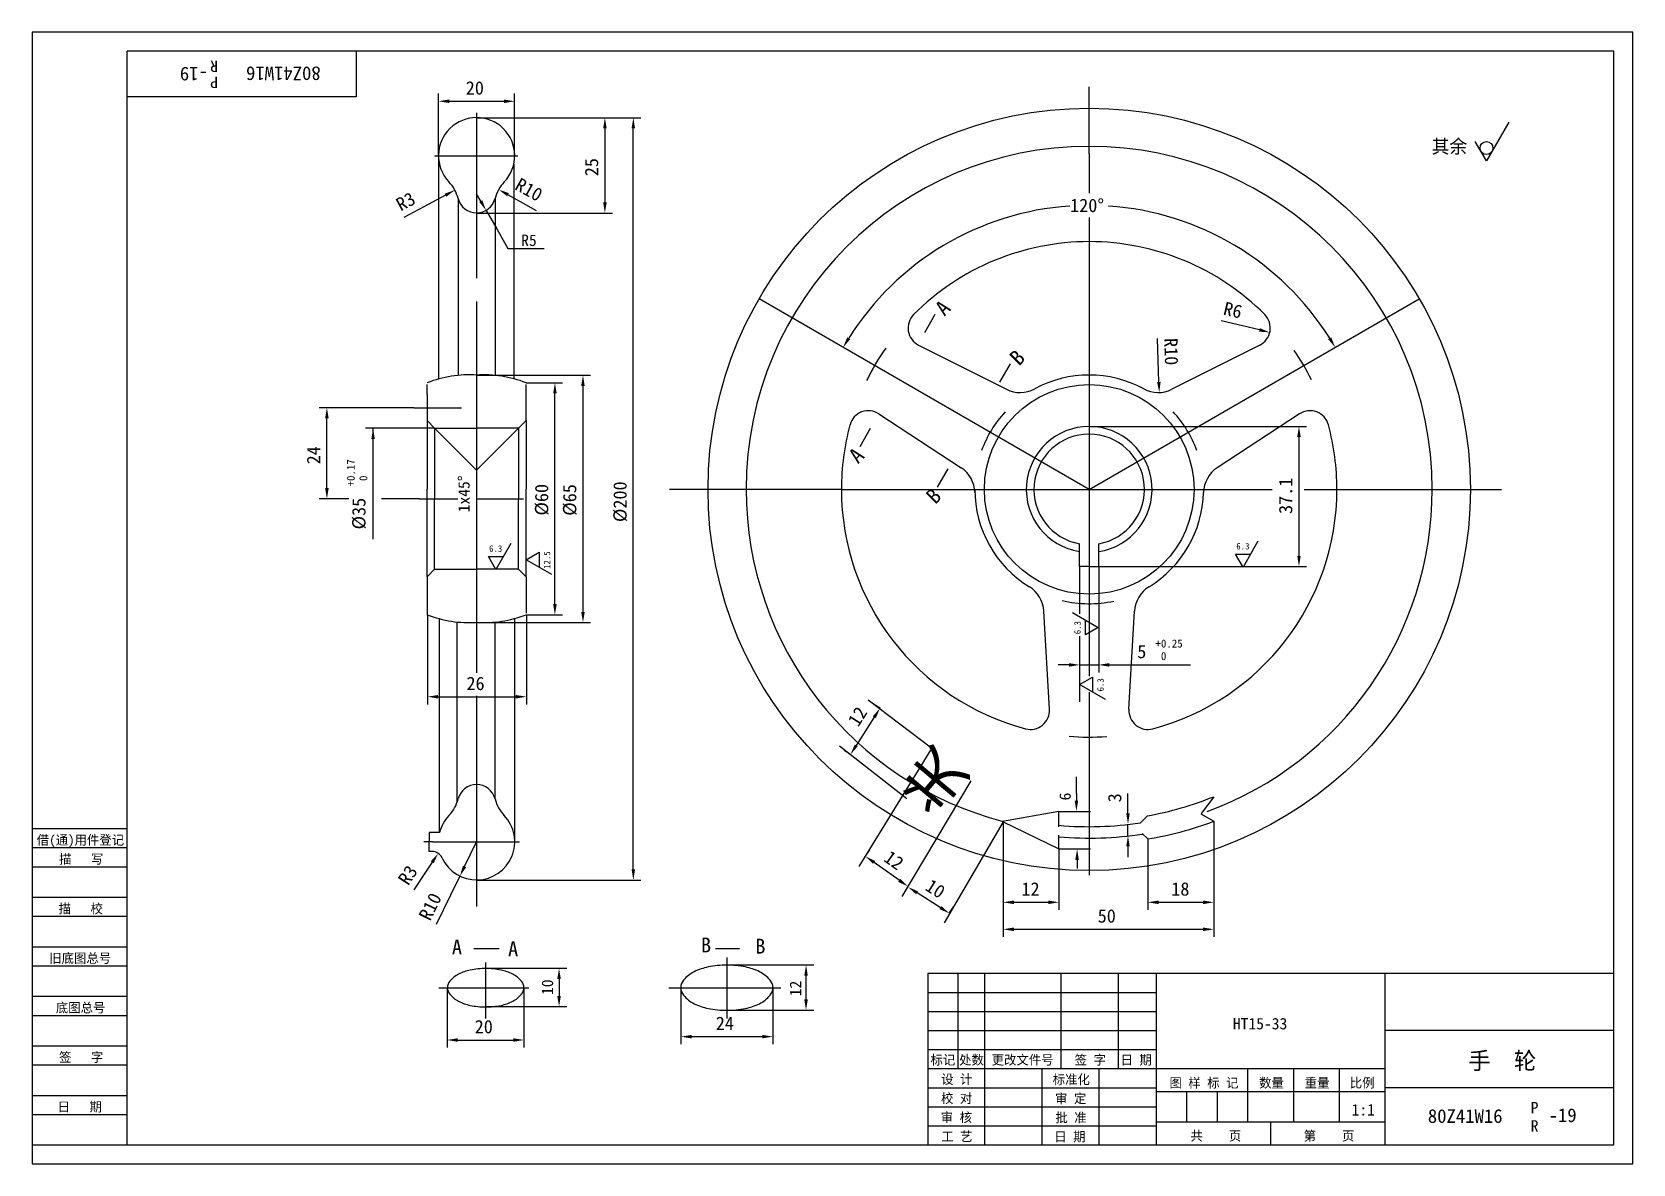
# Model space of a CAD drawing. Header units: metres. Extents: x 0 to 420, y 0 to 297.
import ezdxf

# ---------------------------------------------------------------- set-up
doc = ezdxf.new("R2010")
doc.units = ezdxf.units.M
for name, color, linetype in [('C', 6, 'Continuous'), ('D', 1, 'Continuous'), ('FL', 5, 'Continuous'), ('T', 7, 'Continuous'), ('TL', 4, 'Continuous')]:
    doc.layers.add(name, color=color, linetype=linetype)

# ---------------------------------------------------------------- blocks, each defined once
blk = doc.blocks.new('TUKUN3')
at = {"layer": 'FL'}
for p, q in [((420, 297), (0, 297)), ((0, 297), (0, 0)), ((420, 0), (420, 297)), ((0, 78), (25, 78)), ((0, 70), (25, 70)), ((0, 65), (25, 65)), ((0, 57), (25, 57)), ((0, 52), (25, 52)), ((243, 25), (243, 50)), ((250, 5), (250, 50)), ((270, 25), (270, 50)), ((285, 25), (285, 50)), ((0, 44), (25, 44)), ((235, 45), (295, 45)), ((0, 39), (25, 39)), ((235, 40), (295, 40)), ((235, 35), (295, 35)), ((0, 31), (25, 31)), ((235, 30), (295, 30)), ((0, 26), (25, 26)), ((280, 5), (280, 25)), ((0, 18), (25, 18)), ((235, 20), (295, 20)), ((0, 13), (25, 13)), ((235, 15), (295, 15)), ((235, 10), (295, 10)), ((0, 0), (420, 0))]:
    blk.add_line(p, q, dxfattribs=at)
at = {"layer": 'TL'}
for p, q in [((415, 292), (25, 292)), ((25, 5), (25, 292)), ((85, 292), (85, 280)), ((415, 5), (415, 292)), ((85, 280), (25, 280)), ((0, 88), (25, 88)), ((0, 83), (25, 83)), ((415, 50), (235, 50)), ((235, 50), (235, 5)), ((295, 5), (295, 50)), ((355, 5), (355, 50)), ((415, 35), (355, 35)), ((355, 25), (235, 25)), ((265, 5), (265, 25)), ((319, 11), (319, 25)), ((331, 11), (331, 25)), ((343, 11), (343, 25)), ((295, 19), (355, 19)), ((303, 11), (303, 19)), ((311, 11), (311, 19)), ((415, 20), (355, 20)), ((355, 11), (295, 11)), ((325, 5), (325, 11)), ((0, 5), (415, 5))]:
    blk.add_line(p, q, dxfattribs=at)
at = {"layer": 'T'}
for s, p in [('借(通)用件登记', (1.26, 83.76)), ('描   写', (7.09, 78.76)), ('描   校', (6.98, 65.76)), ('旧底图总号', (4.52, 52.76)), ('底图总号', (6.25, 39.76)), ('签   字', (7.1, 26.76)), ('标记', (235.71, 26.07)), ('处数', (243.22, 26.07)), ('更改文件号', (251.75, 26.07)), ('签 字', (273.53, 26.07)), ('日 期', (285.57, 26.07)), ('设 计', (238.5, 20.99)), ('标准化', (267.77, 20.93)), ('图 样 标 记', (298.4, 20.04)), ('数量', (321.92, 20.04)), ('重量', (333.88, 20.04)), ('比例', (345.7, 20.04)), ('校 对', (238.48, 15.99)), ('审 定', (268.39, 15.93)), ('日   期', (6.72, 13.76)), ('审 核', (238.41, 10.99)), ('批 准', (268.46, 10.93)), ('工 艺', (238.52, 5.99)), ('日 期', (268.18, 5.93)), ('共    页', (303.91, 6.13)), ('第    页', (333.62, 6.13))]:
    blk.add_text(s, height=2.5, dxfattribs=at).set_placement(p)

msp = doc.modelspace()

# ---------------------------------------------------------------- linework, layer by layer
at = {"layer": 'C'}
for p, q in [((277.34, 265), (277.34, 282.61)), ((116.63, 275.8), (116.63, 232.4)), ((277.34, 265), (277.34, 254.73)), ((105.63, 264.54), (127.47, 264.54)), ((277.34, 248.35), (277.34, 127.96)), ((277.34, 177), (190.74, 227)), ((277.34, 177), (363.94, 227)), ((116.63, 226.27), (116.63, 128.9)), ((100.15, 198.43), (112.67, 198.43)), ((180.69, 177), (167.25, 177)), ((212.34, 177), (180.69, 177)), ((212.34, 177), (325.32, 177)), ((333.78, 177), (341.34, 177)), ((341.34, 177), (345.24, 177)), ((345.24, 177), (353.85, 177)), ((353.85, 177), (379.19, 177)), ((379.19, 177), (385.51, 177)), ((101.63, 174.54), (111.71, 174.54)), ((116.62, 174.54), (128.92, 174.54)), ((116.63, 122.87), (116.63, 67.54)), ((277.34, 123.75), (277.34, 118)), ((277.34, 118), (277.34, 101.45)), ((277.34, 101.45), (277.34, 82.92)), ((105.09, 84.49), (102.83, 84.49)), ((105.09, 84.49), (127.86, 84.49)), ((277.34, 82.92), (277.34, 75.74)), ((119.01, 52.83), (119.01, 38.17)), ((182.28, 54.15), (182.28, 38.17)), ((106.75, 46.25), (130.34, 46.25)), ((167.08, 46.25), (196.47, 46.25))]:
    msp.add_line(p, q, dxfattribs=at)
at = {"layer": 'D'}
for p, q in [((106.64, 264.51), (106.64, 280.83)), ((109.44, 278.83), (123.8, 278.83)), ((126.6, 264.51), (126.6, 280.83)), ((116.66, 274.51), (152.29, 274.51)), ((152.29, 274.51), (159.75, 274.51)), ((387.41, 273.31), (381.56, 263.17)), ((150.29, 271.71), (150.29, 252.3)), ((157.75, 77.3), (157.75, 271.71)), ((381.56, 263.17), (378.63, 268.24)), ((108.46, 254.19), (102.79, 251.15)), ((117.73, 252.63), (116.63, 254.54)), ((124.88, 254.31), (128.09, 252.5)), ((128.09, 252.5), (132.27, 250.17)), ((102.79, 251.15), (97.57, 248.35)), ((116.66, 249.5), (152.29, 249.5)), ((119.12, 250.2), (121.91, 245.34)), ((121.91, 245.34), (124.86, 240.21)), ((124.86, 240.21), (134.36, 240.21)), ((317.53, 219.88), (311.92, 221.19)), ((322, 218.83), (317.53, 219.88)), ((295.53, 208), (295.25, 216.59)), ((116.72, 206.93), (146.54, 206.93)), ((295.62, 205.21), (295.53, 208)), ((129.63, 204.97), (139.18, 204.97)), ((137.18, 146.91), (137.18, 202.17)), ((144.54, 204.13), (144.54, 144.86)), ((100.15, 198.43), (75.36, 198.43)), ((77.36, 177.34), (77.36, 195.63)), ((277.34, 193.5), (334.37, 193.5)), ((105.63, 193.04), (87.48, 193.04)), ((89.48, 163.94), (89.48, 193.04)), ((105.63, 193.04), (112.71, 185.97)), ((127.63, 193.04), (116.63, 182.04)), ((332.37, 190.7), (332.37, 159.56)), ((112.71, 185.97), (116.63, 182.04)), ((83.12, 174.54), (75.36, 174.54)), ((101.63, 174.54), (91.68, 174.54)), ((125.59, 162.77), (121.69, 156.01)), ((129.64, 158.55), (133.02, 160.5)), ((133.02, 160.5), (133.02, 156.6)), ((315.76, 160), (319.66, 160)), ((317.71, 156.62), (315.76, 160)), ((321.61, 163.38), (317.71, 156.62)), ((119.74, 159.39), (123.64, 159.39)), ((121.69, 156.01), (119.74, 159.39)), ((136.4, 154.64), (129.64, 158.55)), ((274.83, 156.76), (274.83, 144.36)), ((279.83, 156.76), (279.83, 128.95)), ((279.83, 156.76), (334.37, 156.76)), ((103.73, 144.11), (103.73, 120.59)), ((129.6, 144.11), (139.18, 144.11)), ((129.71, 144.11), (129.71, 120.59)), ((272.97, 144.68), (279.73, 140.77)), ((116.72, 142.06), (146.54, 142.06)), ((276.35, 138.82), (276.35, 142.72)), ((279.73, 140.77), (276.35, 138.82)), ((274.83, 138.5), (274.83, 128.95)), ((272.03, 130.95), (269.23, 130.95)), ((274.83, 130.95), (279.83, 130.95)), ((282.63, 130.95), (285.43, 130.95)), ((285.43, 130.95), (287.85, 130.95)), ((287.85, 130.95), (303.91, 130.95)), ((274.83, 128.95), (274.83, 123.23)), ((274.83, 125.77), (278.21, 127.72)), ((278.21, 127.72), (278.21, 123.82)), ((106.53, 122.59), (126.91, 122.59)), ((281.59, 121.87), (274.83, 125.77)), ((274.83, 123.23), (274.83, 121.25)), ((236.01, 109.12), (219.32, 121.73)), ((222.47, 119.58), (220.78, 120.66)), ((220.96, 117.22), (216.23, 109.81)), ((229.48, 95.8), (211.82, 109.59)), ((214.72, 107.45), (213.04, 108.53)), ((235.96, 108.97), (216.89, 78.04)), ((273.99, 97.22), (273.99, 101.58)), ((246.28, 100.56), (228.23, 70.17)), ((273.99, 97.22), (273.99, 95.35)), ((287.52, 94.8), (287.52, 97.22)), ((269.38, 92.44), (277.66, 92.44)), ((287.52, 92), (287.52, 94.8)), ((254.78, 89.73), (239.26, 63.25)), ((254.78, 89.87), (254.78, 66.66)), ((287.52, 86.1), (287.52, 89.2)), ((310.03, 89.93), (310.03, 66.66)), ((113.48, 78.07), (116.63, 84.54)), ((292.73, 85.28), (292.73, 66.66)), ((218.62, 80.76), (219.78, 82.39)), ((269.38, 82.71), (277.66, 82.71)), ((269.38, 82.62), (269.38, 66.66)), ((287.52, 83.3), (287.52, 80.5)), ((103.44, 76.82), (100.16, 71.89)), ((104.99, 79.16), (103.44, 76.82)), ((227.5, 74.43), (220.9, 79.13)), ((274.17, 79.79), (274.17, 77.53)), ((112.25, 75.55), (109.79, 70.52)), ((116.52, 74.5), (159.75, 74.5)), ((109.79, 70.52), (106.02, 62.8)), ((238.28, 67.28), (232.19, 71.15)), ((240.65, 65.77), (241.72, 67.46)), ((257.58, 68.66), (266.58, 68.66)), ((295.53, 68.66), (307.23, 68.66)), ((254.78, 66.66), (254.78, 59.58)), ((310.03, 66.66), (310.03, 59.58)), ((257.58, 61.58), (307.23, 61.58)), ((118.9, 51.34), (140.27, 51.34)), ((182.31, 52.21), (205.06, 52.21)), ((108.89, 46.31), (108.89, 30.53)), ((129.05, 46.25), (129.05, 30.53)), ((138.27, 48.54), (138.27, 44.08)), ((170.24, 46.29), (170.24, 31.41)), ((194.36, 46.25), (194.36, 31.41)), ((203.06, 43.16), (203.06, 49.41)), ((118.9, 41.28), (140.27, 41.28)), ((182.31, 40.36), (205.06, 40.36)), ((111.69, 32.53), (126.25, 32.53)), ((173.04, 33.41), (191.56, 33.41))]:
    msp.add_line(p, q, dxfattribs=at)
msp.add_circle((381.56, 266.55), 1.69, dxfattribs=at)
for start, end in [(93.92, 147.85), (32.15, 86.08)]:
    msp.add_arc((277.34, 177), 74.52, start, end, dxfattribs=at)
for points in [[(109.44, 279.3), (109.44, 278.36), (106.64, 278.83)], [(123.8, 279.3), (123.8, 278.36), (126.6, 278.83)], [(149.83, 271.71), (150.76, 271.71), (150.29, 274.51)], [(157.28, 271.71), (158.21, 271.71), (157.75, 274.51)], [(108.68, 253.78), (108.24, 254.6), (110.92, 255.51)], [(117.33, 252.4), (118.13, 252.86), (119.12, 250.2)], [(124.65, 253.9), (125.11, 254.71), (122.43, 255.67)], [(149.83, 252.3), (150.76, 252.3), (150.29, 249.5)], [(321.89, 218.38), (322.1, 219.29), (324.72, 218.19)], [(214.65, 216.41), (213.85, 216.89), (212.81, 214.25)], [(340.83, 216.89), (340.03, 216.41), (341.87, 214.25)], [(144.07, 204.13), (145, 204.13), (144.54, 206.93)], [(136.71, 202.17), (137.65, 202.17), (137.18, 204.97)], [(295.15, 205.19), (296.09, 205.22), (295.71, 202.41)], [(76.89, 195.63), (77.83, 195.63), (77.36, 198.43)], [(331.91, 190.7), (332.84, 190.7), (332.37, 193.5)], [(89.03, 190.24), (89.48, 193.04), (89.93, 190.24)], [(76.89, 177.34), (77.83, 177.34), (77.36, 174.54)], [(331.91, 159.56), (332.84, 159.56), (332.37, 156.76)], [(136.71, 146.91), (137.65, 146.91), (137.18, 144.11)], [(144.07, 144.86), (145, 144.86), (144.54, 142.06)], [(272.03, 131.41), (272.03, 130.48), (274.83, 130.95)], [(282.63, 131.41), (282.63, 130.48), (279.83, 130.95)], [(106.53, 123.05), (106.53, 122.12), (103.73, 122.59)], [(126.91, 123.05), (126.91, 122.12), (129.71, 122.59)], [(220.57, 117.47), (221.35, 116.97), (222.47, 119.58)], [(215.84, 110.06), (216.62, 109.56), (214.72, 107.45)], [(273.52, 95.35), (274.46, 95.35), (273.99, 92.55)], [(287.05, 92), (287.98, 92), (287.52, 89.2)], [(287.05, 83.3), (287.98, 83.3), (287.52, 86.1)], [(105.38, 78.9), (104.6, 79.41), (106.54, 81.49)], [(221.17, 79.51), (220.63, 78.75), (218.62, 80.76)], [(273.7, 79.79), (274.64, 79.79), (274.17, 82.59)], [(113.9, 77.86), (113.06, 78.27), (112.25, 75.55)], [(157.28, 77.3), (158.21, 77.3), (157.75, 74.5)], [(227.77, 74.81), (227.23, 74.05), (229.78, 72.81)], [(232.44, 71.54), (231.94, 70.75), (229.83, 72.65)], [(238.54, 67.67), (238.03, 66.88), (240.65, 65.77)], [(257.58, 69.12), (257.58, 68.19), (254.78, 68.66)], [(266.58, 69.12), (266.58, 68.19), (269.38, 68.66)], [(295.53, 69.12), (295.53, 68.19), (292.73, 68.66)], [(307.23, 69.12), (307.23, 68.19), (310.03, 68.66)], [(257.58, 62.04), (257.58, 61.11), (254.78, 61.58)], [(307.23, 62.04), (307.23, 61.11), (310.03, 61.58)], [(137.8, 48.54), (138.73, 48.54), (138.27, 51.34)], [(202.59, 49.41), (203.52, 49.41), (203.06, 52.21)], [(137.8, 44.08), (138.73, 44.08), (138.27, 41.28)], [(202.59, 43.16), (203.52, 43.16), (203.06, 40.36)], [(173.04, 33.87), (173.04, 32.94), (170.24, 33.41)], [(191.56, 33.87), (191.56, 32.94), (194.36, 33.41)], [(111.69, 32.99), (111.69, 32.06), (108.89, 32.53)], [(126.25, 32.99), (126.25, 32.06), (129.05, 32.53)]]:
    msp.add_solid(points, dxfattribs=at)
at = {"layer": 'TL'}
for p, q in [((106.63, 264.54), (106.63, 205.95)), ((126.4, 262.36), (126.4, 206.02)), ((111.79, 253.29), (111.79, 206.9)), ((121.48, 253.29), (121.48, 206.9)), ((234.22, 218.16), (236.97, 222.93)), ((232.58, 214.87), (255.63, 203.26)), ((322.1, 214.87), (299.05, 203.26)), ((253.94, 205.17), (256.7, 209.94)), ((103.63, 201.91), (103.63, 204.54)), ((103.63, 201.91), (103.63, 195.04)), ((129.63, 195.04), (129.63, 204.54)), ((105.63, 193.04), (103.63, 195.04)), ((103.63, 195.04), (103.63, 177.04)), ((127.63, 193.04), (129.63, 195.04)), ((129.63, 195.04), (129.63, 177.04)), ((222.16, 196.83), (243.74, 182.66)), ((332.52, 196.83), (310.94, 182.66)), ((105.63, 193.04), (116.63, 193.04)), ((105.63, 193.04), (105.63, 174.54)), ((127.63, 193.04), (116.63, 193.04)), ((127.63, 193.04), (127.63, 174.54)), ((219.91, 192.94), (217.16, 188.16)), ((240.25, 182.35), (237.5, 177.58)), ((103.63, 172.04), (103.63, 177.04)), ((129.63, 172.04), (129.63, 177.04)), ((105.63, 156.04), (105.63, 174.54)), ((127.63, 156.04), (127.63, 174.54)), ((103.63, 154.04), (103.63, 172.04)), ((129.63, 154.04), (129.63, 172.04)), ((274.83, 156.76), (274.83, 162.71)), ((279.83, 156.76), (279.83, 162.71)), ((105.63, 156.04), (103.63, 154.04)), ((105.63, 156.04), (116.63, 156.04)), ((127.63, 156.04), (116.63, 156.04)), ((127.63, 156.04), (129.63, 154.04)), ((277.33, 156.76), (274.83, 156.76)), ((277.33, 156.76), (279.83, 156.76)), ((103.63, 154.04), (103.63, 144.54)), ((129.63, 154.04), (129.63, 144.54)), ((103.63, 144.54), (103.63, 144.02)), ((106.94, 86.99), (106.94, 143.04)), ((126.63, 84.49), (126.63, 143.12)), ((266.92, 119.29), (265.45, 145.06)), ((287.76, 119.29), (289.23, 145.06)), ((111.52, 94.91), (111.52, 142.2)), ((121.48, 95.79), (121.48, 142.17)), ((269.38, 92.44), (254.58, 89.83)), ((269.38, 88.44), (269.38, 92.44)), ((310.01, 96.36), (306.71, 92)), ((254.58, 89.83), (269.38, 82.71)), ((290.78, 89.52), (292.6, 91.34)), ((306.63, 91.89), (310.03, 89.93)), ((106.94, 86.99), (104.21, 86.99)), ((104.21, 86.99), (104.21, 84.49)), ((104.21, 81.99), (104.21, 84.49)), ((269.38, 82.71), (269.38, 86.27)), ((291.27, 86.73), (292.73, 85.28)), ((104.88, 81.99), (104.21, 81.99)), ((115.88, 56.56), (122.56, 56.56)), ((179.33, 56.56), (185.57, 56.56))]:
    msp.add_line(p, q, dxfattribs=at)
for points in [[(119.01, 51.3, 0.05), (114.95, 50.88, 0.07), (111.91, 49.82, 0.1), (109.59, 47.96, 0.17), (108.97, 46.25, 0.17), (109.59, 44.54, 0.1), (111.91, 42.68, 0.07), (114.95, 41.62, 0.05), (119.01, 41.2, 0.05), (123.07, 41.62, 0.07), (126.11, 42.68, 0.1), (128.43, 44.54, 0.17), (129.05, 46.25, 0.17), (128.43, 47.96, 0.1), (126.11, 49.82, 0.07), (123.07, 50.88, 0.05)], [(182.28, 52.18, 0.05), (177.39, 51.69, 0.06), (173.74, 50.44, 0.1), (170.93, 48.25, 0.18), (170.2, 46.25, 0.18), (170.93, 44.25, 0.1), (173.74, 42.06, 0.06), (177.39, 40.81, 0.05), (182.28, 40.32, 0.05), (187.17, 40.81, 0.06), (190.82, 42.06, 0.1), (193.63, 44.25, 0.18), (194.36, 46.25, 0.18), (193.63, 48.25, 0.1), (190.82, 50.44, 0.06), (187.17, 51.69, 0.05)]]:
    msp.add_lwpolyline(points, format="xyb", close=True, dxfattribs=at)
for radius in [100, 27.5]:
    msp.add_circle((277.34, 177), radius, dxfattribs=at)
for centre, radius, start, end in [((116.63, 264.54), 10, 316.57, 223.43), ((277.34, 177), 90, 0, 180), ((102.11, 250.79), 10, 14.48, 43.43), ((131.16, 250.79), 10, 136.57, 165.52), ((116.63, 254.54), 5, 194.48, 345.52), ((277.34, 177), 65, 44.88, 135.12), ((234.83, 219.33), 5, 135.12, 243.27), ((319.85, 219.33), 5, 296.73, 44.88), ((277.34, 177), 65, 145.22, 153.97), ((277.34, 177), 65, 26.24, 34.13), ((114.63, 177.04), 30, 86.18, 111.45), ((118.63, 177.04), 30, 68.55, 93.82), ((277.34, 177), 30, 61.54, 118.46), ((259.23, 210.4), 8, 243.27, 298.46), ((295.45, 210.4), 8, 241.54, 296.73), ((219.42, 192.64), 5, 56.73, 164.88), ((335.26, 192.64), 5, 15.12, 123.27), ((277.34, 177), 65, 164.88, 180), ((277.34, 177), 30, 137.33, 160.16), ((277.34, 177), 16.5, 278.68, 261.25), ((277.34, 177), 30, 19.84, 42.67), ((277.34, 177), 65, 0, 15.12), ((277.34, 177), 14.5, 279.89, 260.03), ((239.35, 175.98), 8, 1.54, 56.73), ((315.33, 175.98), 8, 123.27, 178.46), ((277.34, 177), 90, 180, 255.49), ((277.34, 177), 65, 180, 255.12), ((277.34, 177), 30, 180, 238.46), ((277.34, 177), 65, 284.88, 0), ((277.34, 177), 90, 290.12, 0), ((277.34, 177), 30, 301.54, 358.46), ((257.46, 144.61), 8, 3.27, 58.46), ((297.22, 144.61), 8, 121.54, 176.73), ((277.34, 177), 30, 256.25, 282.51), ((114.63, 172.04), 30, 248.55, 273.82), ((118.63, 172.04), 30, 266.18, 291.45), ((261.93, 119.01), 5, 255.12, 3.27), ((292.75, 119.01), 5, 176.73, 284.88), ((277.34, 177), 65, 265.34, 274.06), ((116.63, 94.54), 5, 14.48, 165.52), ((102.11, 98.29), 10, 316.57, 345.52), ((131.16, 98.29), 10, 194.48, 223.43), ((277.34, 177), 87, 280.1, 292.05), ((116.63, 84.54), 10, 136.57, 165.81), ((116.63, 84.54), 10, 205.26, 43.43), ((277.34, 177), 88.5, 264.84, 278.73), ((277.34, 177), 93, 279.52, 290.58), ((277.34, 177), 91.5, 265.01, 278.79), ((104.88, 78.99), 3, 25.26, 90)]:
    msp.add_arc(centre, radius, start, end, dxfattribs=at)

# ---------------------------------------------------------------- block references
at = {"layer": 'D'}
msp.add_blockref('TUKUN3', (0, 0), dxfattribs=at)

# ---------------------------------------------------------------- texts
for s, height, rotation, p in [('-19', 3.6, 180, (46.13, 287.8)), ('R', 3, 180, (48.78, 289.49)), ('80Z41W16', 3.6, 180, (75.74, 287.91)), ('P', 3, 180, (48.78, 285.28)), ('25', 3.5, 90, (148.54, 259.17)), ('R10', 3.5, 330.74, (126.41, 255.87)), ('R3', 3.5, 28.2, (96.74, 249.89)), ('A', 4, 45, (239.36, 222.27)), ('R6', 3.5, 346.82, (312.32, 222.89)), ('R10', 3.5, 271.89, (297, 216.65)), ('B', 4, 45, (258.91, 209.23)), ('24', 3.5, 90, (75.61, 183.57)), ('A', 4, 45, (216.7, 183.56)), ('+0.17', 2.1, 90, (84.68, 177.77)), (' 0', 2.1, 90, (87.97, 177.77)), ('1x45%%d', 3, 90, (114.8, 170.98)), ('%%C60', 3.5, 90, (135.43, 170.13)), ('%%C65', 3.5, 90, (142.79, 170.08)), ('%%c200', 3.5, 90, (156, 168.42)), ('B', 4, 45, (236.96, 172.9)), ('37.1', 3.5, 90, (330.62, 170.55)), ('%%C35', 3.5, 90, (87.48, 166.49)), ('12.5', 1.7, 90, (135.95, 156.12)), ('6.3', 1.7, 90, (275.12, 138.99)), ('6.3', 1.7, 90, (281.14, 123.99)), ('12', 3.5, 57.44, (216.74, 114.49)), ('关', 12, 140, (246.5, 100.12)), ('6', 3, 90, (272.51, 95.39)), ('3', 3.5, 90, (285.77, 94.89)), ('12', 3.5, 324.56, (223.18, 79.66)), ('R3', 3.5, 56.4, (98.7, 72.86)), ('10', 3.5, 327.59, (234.06, 72.03)), ('R10', 3.5, 63.98, (104.45, 63.57)), ('10', 3, 90, (136.71, 44.34)), ('12', 3, 90, (201.79, 44))]:
    msp.add_text(s, height=height, rotation=rotation, dxfattribs=at).set_placement(p)
for s, height, p in [('20', 3.5, (113.79, 280.58)), ('其余', 3.6, (367.17, 265.19)), ('120%%D', 3.5, (272.34, 249.76)), ('R5', 3, (128.32, 240.86)), ('6.3', 1.7, (119.91, 160.62)), ('6.3', 1.7, (315.93, 161.23)), ('5', 3.5, (289.95, 132.7)), ('+0.25', 2.1, (294.73, 135.5)), (' 0', 2.1, (294.73, 132.21)), ('26', 3.5, (113.97, 124.34)), ('12', 3.5, (259.58, 70.41)), ('18', 3.5, (298.88, 70.41)), ('50', 3.5, (279.57, 63.33)), ('A', 3.9, (110.15, 54.97)), ('B', 3.9, (175.51, 55.51)), ('B', 3.9, (189.76, 55.2)), ('A', 3.9, (124.89, 54.51)), ('24', 3.5, (179.38, 35.16)), ('HT15-33', 3, (315.03, 35.32)), ('20', 3.5, (116.13, 34.28)), ('手  轮', 4.5, (376.8, 24.85)), ('1:1', 3, (346.17, 12.71)), ('80Z41W16', 3.6, (366.19, 10.78)), ('P', 3, (393.17, 13.28)), ('-19', 3.6, (397.88, 10.99)), ('R', 3, (393.17, 8.49))]:
    msp.add_text(s, height=height, dxfattribs=at).set_placement(p)

doc.saveas('drawing.dxf')
